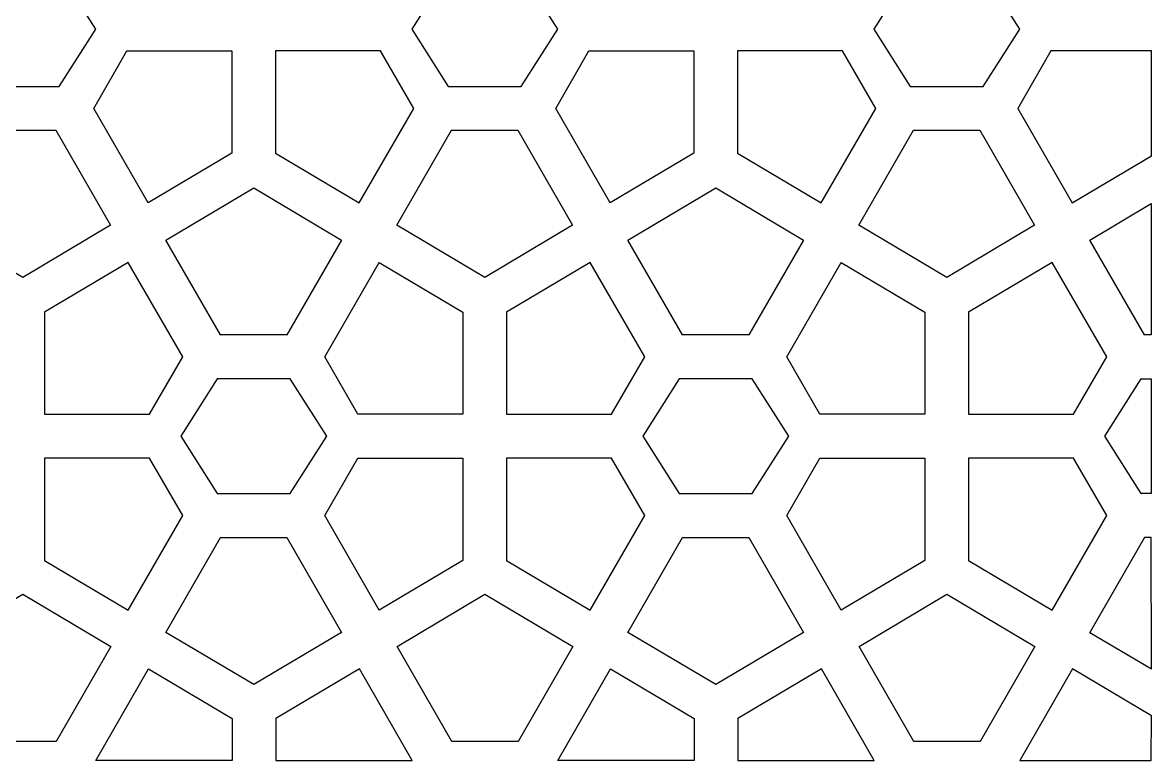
# Model space of a CAD drawing. Header units: centimetres. Extents: x -86 to 86, y -100 to 100.
# Drawn here: x -44.94 to -6.28, y -100.01 to -74.77 of the extents above; entities that cross this region are included whole.
import ezdxf

# ---------------------------------------------------------------- set-up
doc = ezdxf.new("R2010")
doc.units = ezdxf.units.CM
doc.header["$MEASUREMENT"] = 0
doc.layers.add('layer 1', color=7, linetype='Continuous')

msp = doc.modelspace()

# ---------------------------------------------------------------- linework, layer by layer
at = {"layer": 'layer 1', "color": 230}
for points, knots in [([(-47.43143, -74.98681), (-47.43143, -74.98681), (-46.18143, -73.02272), (-46.18143, -73.02272), (-46.18143, -73.02272), (-46.18143, -73.02272), (-43.68145, -73.02272), (-43.68145, -73.02272), (-43.68145, -73.02272), (-43.68145, -73.02272), (-42.43143, -74.98681), (-42.43143, -74.98681), (-42.43143, -74.98681), (-42.43143, -74.98681), (-43.68144, -76.95092), (-43.68144, -76.95092), (-43.68144, -76.95092), (-43.68144, -76.95092), (-46.18145, -76.95092), (-46.18145, -76.95092), (-46.18145, -76.95092), (-46.18145, -76.95092), (-47.43143, -74.98681), (-47.43143, -74.98681)], [0, 0, 0, 0, 0.14285714, 0.14285714, 0.14285714, 0.14285714, 0.28571429, 0.28571429, 0.28571429, 0.28571429, 0.42857143, 0.42857143, 0.42857143, 0.42857143, 0.57142857, 0.57142857, 0.57142857, 0.57142857, 0.71428571, 0.71428571, 0.71428571, 0.71428571, 1, 1, 1, 1]), ([(-31.61098, -74.9866), (-31.61098, -74.9866), (-30.36098, -73.02251), (-30.36098, -73.02251), (-30.36098, -73.02251), (-30.36098, -73.02251), (-27.861, -73.02251), (-27.861, -73.02251), (-27.861, -73.02251), (-27.861, -73.02251), (-26.61098, -74.9866), (-26.61098, -74.9866), (-26.61098, -74.9866), (-26.61098, -74.9866), (-27.86099, -76.95071), (-27.86099, -76.95071), (-27.86099, -76.95071), (-27.86099, -76.95071), (-30.361, -76.95071), (-30.361, -76.95071), (-30.361, -76.95071), (-30.361, -76.95071), (-31.61098, -74.9866), (-31.61098, -74.9866)], [0, 0, 0, 0, 0.14285714, 0.14285714, 0.14285714, 0.14285714, 0.28571429, 0.28571429, 0.28571429, 0.28571429, 0.42857143, 0.42857143, 0.42857143, 0.42857143, 0.57142857, 0.57142857, 0.57142857, 0.57142857, 0.71428571, 0.71428571, 0.71428571, 0.71428571, 1, 1, 1, 1]), ([(-15.79047, -74.98638), (-15.79047, -74.98638), (-14.54047, -73.02229), (-14.54047, -73.02229), (-14.54047, -73.02229), (-14.54047, -73.02229), (-12.04049, -73.02229), (-12.04049, -73.02229), (-12.04049, -73.02229), (-12.04049, -73.02229), (-10.79047, -74.98638), (-10.79047, -74.98638), (-10.79047, -74.98638), (-10.79047, -74.98638), (-12.04048, -76.95049), (-12.04048, -76.95049), (-12.04048, -76.95049), (-12.04048, -76.95049), (-14.54049, -76.95049), (-14.54049, -76.95049), (-14.54049, -76.95049), (-14.54049, -76.95049), (-15.79047, -74.98638), (-15.79047, -74.98638)], [0, 0, 0, 0, 0.14285714, 0.14285714, 0.14285714, 0.14285714, 0.28571429, 0.28571429, 0.28571429, 0.28571429, 0.42857143, 0.42857143, 0.42857143, 0.42857143, 0.57142857, 0.57142857, 0.57142857, 0.57142857, 0.71428571, 0.71428571, 0.71428571, 0.71428571, 1, 1, 1, 1]), ([(-40.63156, -80.93468), (-40.63156, -80.93468), (-37.77118, -79.2369), (-37.77118, -79.2369), (-37.77118, -79.2369), (-37.77118, -79.2369), (-37.77118, -75.73694), (-37.77118, -75.73694), (-37.77118, -75.73694), (-37.77118, -75.73694), (-41.36456, -75.73694), (-41.36456, -75.73694), (-41.36456, -75.73694), (-41.36456, -75.73694), (-42.49852, -77.70105), (-42.49852, -77.70105), (-42.49852, -77.70105), (-42.49852, -77.70105), (-40.63156, -80.93468), (-40.63156, -80.93468)], [0, 0, 0, 0, 0.16666667, 0.16666667, 0.16666667, 0.16666667, 0.33333333, 0.33333333, 0.33333333, 0.33333333, 0.5, 0.5, 0.5, 0.5, 0.66666667, 0.66666667, 0.66666667, 0.66666667, 1, 1, 1, 1]), ([(-33.41093, -80.9344), (-33.41093, -80.9344), (-36.27125, -79.23667), (-36.27125, -79.23667), (-36.27125, -79.23667), (-36.27125, -79.23667), (-36.27125, -75.73672), (-36.27125, -75.73672), (-36.27125, -75.73672), (-36.27125, -75.73672), (-32.67791, -75.73673), (-32.67791, -75.73673), (-32.67791, -75.73673), (-32.67791, -75.73673), (-31.54399, -77.70077), (-31.54399, -77.70077), (-31.54399, -77.70077), (-31.54399, -77.70077), (-33.41093, -80.9344), (-33.41093, -80.9344)], [0, 0, 0, 0, 0.16666667, 0.16666667, 0.16666667, 0.16666667, 0.33333333, 0.33333333, 0.33333333, 0.33333333, 0.5, 0.5, 0.5, 0.5, 0.66666667, 0.66666667, 0.66666667, 0.66666667, 1, 1, 1, 1]), ([(-24.81111, -80.93447), (-24.81111, -80.93447), (-21.95073, -79.23669), (-21.95073, -79.23669), (-21.95073, -79.23669), (-21.95073, -79.23669), (-21.95073, -75.73673), (-21.95073, -75.73673), (-21.95073, -75.73673), (-21.95073, -75.73673), (-25.54411, -75.73673), (-25.54411, -75.73673), (-25.54411, -75.73673), (-25.54411, -75.73673), (-26.67807, -77.70084), (-26.67807, -77.70084), (-26.67807, -77.70084), (-26.67807, -77.70084), (-24.81111, -80.93447), (-24.81111, -80.93447)], [0, 0, 0, 0, 0.16666667, 0.16666667, 0.16666667, 0.16666667, 0.33333333, 0.33333333, 0.33333333, 0.33333333, 0.5, 0.5, 0.5, 0.5, 0.66666667, 0.66666667, 0.66666667, 0.66666667, 1, 1, 1, 1]), ([(-17.59042, -80.93418), (-17.59042, -80.93418), (-20.45074, -79.23645), (-20.45074, -79.23645), (-20.45074, -79.23645), (-20.45074, -79.23645), (-20.45074, -75.7365), (-20.45074, -75.7365), (-20.45074, -75.7365), (-20.45074, -75.7365), (-16.8574, -75.73651), (-16.8574, -75.73651), (-16.8574, -75.73651), (-16.8574, -75.73651), (-15.72348, -77.70055), (-15.72348, -77.70055), (-15.72348, -77.70055), (-15.72348, -77.70055), (-17.59042, -80.93418), (-17.59042, -80.93418)], [0, 0, 0, 0, 0.16666667, 0.16666667, 0.16666667, 0.16666667, 0.33333333, 0.33333333, 0.33333333, 0.33333333, 0.5, 0.5, 0.5, 0.5, 0.66666667, 0.66666667, 0.66666667, 0.66666667, 1, 1, 1, 1]), ([(-6.28107, -75.73651), (-6.28107, -75.73651), (-6.28107, -79.326), (-6.28107, -79.326), (-6.28107, -79.326), (-6.28107, -79.326), (-8.9906, -80.93425), (-8.9906, -80.93425), (-8.9906, -80.93425), (-8.9906, -80.93425), (-10.85756, -77.70062), (-10.85756, -77.70062), (-10.85756, -77.70062), (-10.85756, -77.70062), (-9.7236, -75.73651), (-9.7236, -75.73651), (-9.7236, -75.73651), (-9.7236, -75.73651), (-6.28107, -75.73651), (-6.28107, -75.73651)], [0, 0, 0, 0, 0.16666667, 0.16666667, 0.16666667, 0.16666667, 0.33333333, 0.33333333, 0.33333333, 0.33333333, 0.5, 0.5, 0.5, 0.5, 0.66666667, 0.66666667, 0.66666667, 0.66666667, 1, 1, 1, 1]), ([(-47.94139, -81.70027), (-47.94139, -81.70027), (-44.93142, -83.48684), (-44.93142, -83.48684), (-44.93142, -83.48684), (-44.93142, -83.48684), (-41.92156, -81.70033), (-41.92156, -81.70033), (-41.92156, -81.70033), (-41.92156, -81.70033), (-43.79761, -78.45093), (-43.79761, -78.45093), (-43.79761, -78.45093), (-43.79761, -78.45093), (-46.06538, -78.45092), (-46.06538, -78.45092), (-46.06538, -78.45092), (-46.06538, -78.45092), (-47.94139, -81.70027), (-47.94139, -81.70027)], [0, 0, 0, 0, 0.16666667, 0.16666667, 0.16666667, 0.16666667, 0.33333333, 0.33333333, 0.33333333, 0.33333333, 0.5, 0.5, 0.5, 0.5, 0.66666667, 0.66666667, 0.66666667, 0.66666667, 1, 1, 1, 1]), ([(-32.12094, -81.70006), (-32.12094, -81.70006), (-29.11097, -83.48663), (-29.11097, -83.48663), (-29.11097, -83.48663), (-29.11097, -83.48663), (-26.10111, -81.70012), (-26.10111, -81.70012), (-26.10111, -81.70012), (-26.10111, -81.70012), (-27.97716, -78.45072), (-27.97716, -78.45072), (-27.97716, -78.45072), (-27.97716, -78.45072), (-30.24493, -78.45071), (-30.24493, -78.45071), (-30.24493, -78.45071), (-30.24493, -78.45071), (-32.12094, -81.70006), (-32.12094, -81.70006)], [0, 0, 0, 0, 0.16666667, 0.16666667, 0.16666667, 0.16666667, 0.33333333, 0.33333333, 0.33333333, 0.33333333, 0.5, 0.5, 0.5, 0.5, 0.66666667, 0.66666667, 0.66666667, 0.66666667, 1, 1, 1, 1]), ([(-16.30043, -81.69984), (-16.30043, -81.69984), (-13.29046, -83.48641), (-13.29046, -83.48641), (-13.29046, -83.48641), (-13.29046, -83.48641), (-10.2806, -81.6999), (-10.2806, -81.6999), (-10.2806, -81.6999), (-10.2806, -81.6999), (-12.15665, -78.4505), (-12.15665, -78.4505), (-12.15665, -78.4505), (-12.15665, -78.4505), (-14.42442, -78.45049), (-14.42442, -78.45049), (-14.42442, -78.45049), (-14.42442, -78.45049), (-16.30043, -81.69984), (-16.30043, -81.69984)], [0, 0, 0, 0, 0.16666667, 0.16666667, 0.16666667, 0.16666667, 0.33333333, 0.33333333, 0.33333333, 0.33333333, 0.5, 0.5, 0.5, 0.5, 0.66666667, 0.66666667, 0.66666667, 0.66666667, 1, 1, 1, 1]), ([(-34.01102, -82.20635), (-34.01102, -82.20635), (-37.02099, -80.41977), (-37.02099, -80.41977), (-37.02099, -80.41977), (-37.02099, -80.41977), (-40.03105, -82.20642), (-40.03105, -82.20642), (-40.03105, -82.20642), (-40.03105, -82.20642), (-38.15514, -85.45565), (-38.15514, -85.45565), (-38.15514, -85.45565), (-38.15514, -85.45565), (-35.887, -85.45565), (-35.887, -85.45565), (-35.887, -85.45565), (-35.887, -85.45565), (-34.01102, -82.20635), (-34.01102, -82.20635)], [0, 0, 0, 0, 0.16666667, 0.16666667, 0.16666667, 0.16666667, 0.33333333, 0.33333333, 0.33333333, 0.33333333, 0.5, 0.5, 0.5, 0.5, 0.66666667, 0.66666667, 0.66666667, 0.66666667, 1, 1, 1, 1]), ([(-18.19057, -82.20614), (-18.19057, -82.20614), (-21.20054, -80.41956), (-21.20054, -80.41956), (-21.20054, -80.41956), (-21.20054, -80.41956), (-24.2106, -82.20621), (-24.2106, -82.20621), (-24.2106, -82.20621), (-24.2106, -82.20621), (-22.33469, -85.45544), (-22.33469, -85.45544), (-22.33469, -85.45544), (-22.33469, -85.45544), (-20.06655, -85.45544), (-20.06655, -85.45544), (-20.06655, -85.45544), (-20.06655, -85.45544), (-18.19057, -82.20614), (-18.19057, -82.20614)], [0, 0, 0, 0, 0.16666667, 0.16666667, 0.16666667, 0.16666667, 0.33333333, 0.33333333, 0.33333333, 0.33333333, 0.5, 0.5, 0.5, 0.5, 0.66666667, 0.66666667, 0.66666667, 0.66666667, 1, 1, 1, 1]), ([(-6.28494, -80.95416), (-6.28494, -80.95416), (-8.39009, -82.20599), (-8.39009, -82.20599), (-8.39009, -82.20599), (-8.39009, -82.20599), (-6.51418, -85.45522), (-6.51418, -85.45522), (-6.51418, -85.45522), (-6.51418, -85.45522), (-6.28494, -85.45522), (-6.28494, -85.45522), (-6.28494, -85.45522), (-6.28494, -85.45522), (-6.28494, -80.95416), (-6.28494, -80.95416)], [0, 0, 0, 0, 0.2, 0.2, 0.2, 0.2, 0.4, 0.4, 0.4, 0.4, 0.6, 0.6, 0.6, 0.6, 1, 1, 1, 1]), ([(-44.1813, -88.16987), (-44.1813, -88.16987), (-44.18131, -84.66983), (-44.18131, -84.66983), (-44.18131, -84.66983), (-44.18131, -84.66983), (-41.32104, -82.97208), (-41.32104, -82.97208), (-41.32104, -82.97208), (-41.32104, -82.97208), (-39.45407, -86.20574), (-39.45407, -86.20574), (-39.45407, -86.20574), (-39.45407, -86.20574), (-40.58809, -88.16987), (-40.58809, -88.16987), (-40.58809, -88.16987), (-40.58809, -88.16987), (-44.1813, -88.16987), (-44.1813, -88.16987)], [0, 0, 0, 0, 0.16666667, 0.16666667, 0.16666667, 0.16666667, 0.33333333, 0.33333333, 0.33333333, 0.33333333, 0.5, 0.5, 0.5, 0.5, 0.66666667, 0.66666667, 0.66666667, 0.66666667, 1, 1, 1, 1]), ([(-29.86073, -88.16987), (-29.86073, -88.16987), (-29.86071, -84.66981), (-29.86071, -84.66981), (-29.86071, -84.66981), (-29.86071, -84.66981), (-32.72104, -82.97205), (-32.72104, -82.97205), (-32.72104, -82.97205), (-32.72104, -82.97205), (-34.588, -86.20569), (-34.588, -86.20569), (-34.588, -86.20569), (-34.588, -86.20569), (-33.45399, -88.16987), (-33.45399, -88.16987), (-33.45399, -88.16987), (-33.45399, -88.16987), (-29.86073, -88.16987), (-29.86073, -88.16987)], [0, 0, 0, 0, 0.16666667, 0.16666667, 0.16666667, 0.16666667, 0.33333333, 0.33333333, 0.33333333, 0.33333333, 0.5, 0.5, 0.5, 0.5, 0.66666667, 0.66666667, 0.66666667, 0.66666667, 1, 1, 1, 1]), ([(-28.36085, -88.16966), (-28.36085, -88.16966), (-28.36086, -84.66962), (-28.36086, -84.66962), (-28.36086, -84.66962), (-28.36086, -84.66962), (-25.50059, -82.97187), (-25.50059, -82.97187), (-25.50059, -82.97187), (-25.50059, -82.97187), (-23.63362, -86.20553), (-23.63362, -86.20553), (-23.63362, -86.20553), (-23.63362, -86.20553), (-24.76764, -88.16966), (-24.76764, -88.16966), (-24.76764, -88.16966), (-24.76764, -88.16966), (-28.36085, -88.16966), (-28.36085, -88.16966)], [0, 0, 0, 0, 0.16666667, 0.16666667, 0.16666667, 0.16666667, 0.33333333, 0.33333333, 0.33333333, 0.33333333, 0.5, 0.5, 0.5, 0.5, 0.66666667, 0.66666667, 0.66666667, 0.66666667, 1, 1, 1, 1]), ([(-14.04028, -88.16966), (-14.04028, -88.16966), (-14.04026, -84.6696), (-14.04026, -84.6696), (-14.04026, -84.6696), (-14.04026, -84.6696), (-16.90059, -82.97184), (-16.90059, -82.97184), (-16.90059, -82.97184), (-16.90059, -82.97184), (-18.76755, -86.20548), (-18.76755, -86.20548), (-18.76755, -86.20548), (-18.76755, -86.20548), (-17.63354, -88.16966), (-17.63354, -88.16966), (-17.63354, -88.16966), (-17.63354, -88.16966), (-14.04028, -88.16966), (-14.04028, -88.16966)], [0, 0, 0, 0, 0.16666667, 0.16666667, 0.16666667, 0.16666667, 0.33333333, 0.33333333, 0.33333333, 0.33333333, 0.5, 0.5, 0.5, 0.5, 0.66666667, 0.66666667, 0.66666667, 0.66666667, 1, 1, 1, 1]), ([(-12.54034, -88.16944), (-12.54034, -88.16944), (-12.54035, -84.6694), (-12.54035, -84.6694), (-12.54035, -84.6694), (-12.54035, -84.6694), (-9.68008, -82.97165), (-9.68008, -82.97165), (-9.68008, -82.97165), (-9.68008, -82.97165), (-7.81311, -86.20531), (-7.81311, -86.20531), (-7.81311, -86.20531), (-7.81311, -86.20531), (-8.94713, -88.16944), (-8.94713, -88.16944), (-8.94713, -88.16944), (-8.94713, -88.16944), (-12.54034, -88.16944), (-12.54034, -88.16944)], [0, 0, 0, 0, 0.16666667, 0.16666667, 0.16666667, 0.16666667, 0.33333333, 0.33333333, 0.33333333, 0.33333333, 0.5, 0.5, 0.5, 0.5, 0.66666667, 0.66666667, 0.66666667, 0.66666667, 1, 1, 1, 1]), ([(-39.521, -88.91974), (-39.521, -88.91974), (-38.271, -86.95565), (-38.271, -86.95565), (-38.271, -86.95565), (-38.271, -86.95565), (-35.77102, -86.95565), (-35.77102, -86.95565), (-35.77102, -86.95565), (-35.77102, -86.95565), (-34.521, -88.91974), (-34.521, -88.91974), (-34.521, -88.91974), (-34.521, -88.91974), (-35.77101, -90.88385), (-35.77101, -90.88385), (-35.77101, -90.88385), (-35.77101, -90.88385), (-38.27102, -90.88385), (-38.27102, -90.88385), (-38.27102, -90.88385), (-38.27102, -90.88385), (-39.521, -88.91974), (-39.521, -88.91974)], [0, 0, 0, 0, 0.14285714, 0.14285714, 0.14285714, 0.14285714, 0.28571429, 0.28571429, 0.28571429, 0.28571429, 0.42857143, 0.42857143, 0.42857143, 0.42857143, 0.57142857, 0.57142857, 0.57142857, 0.57142857, 0.71428571, 0.71428571, 0.71428571, 0.71428571, 1, 1, 1, 1]), ([(-23.70055, -88.91953), (-23.70055, -88.91953), (-22.45055, -86.95544), (-22.45055, -86.95544), (-22.45055, -86.95544), (-22.45055, -86.95544), (-19.95057, -86.95544), (-19.95057, -86.95544), (-19.95057, -86.95544), (-19.95057, -86.95544), (-18.70055, -88.91953), (-18.70055, -88.91953), (-18.70055, -88.91953), (-18.70055, -88.91953), (-19.95056, -90.88364), (-19.95056, -90.88364), (-19.95056, -90.88364), (-19.95056, -90.88364), (-22.45057, -90.88364), (-22.45057, -90.88364), (-22.45057, -90.88364), (-22.45057, -90.88364), (-23.70055, -88.91953), (-23.70055, -88.91953)], [0, 0, 0, 0, 0.14285714, 0.14285714, 0.14285714, 0.14285714, 0.28571429, 0.28571429, 0.28571429, 0.28571429, 0.42857143, 0.42857143, 0.42857143, 0.42857143, 0.57142857, 0.57142857, 0.57142857, 0.57142857, 0.71428571, 0.71428571, 0.71428571, 0.71428571, 1, 1, 1, 1]), ([(-6.28494, -86.95522), (-6.28494, -86.95522), (-6.63004, -86.95522), (-6.63004, -86.95522), (-6.63004, -86.95522), (-6.63004, -86.95522), (-7.88004, -88.91931), (-7.88004, -88.91931), (-7.88004, -88.91931), (-7.88004, -88.91931), (-6.63006, -90.88342), (-6.63006, -90.88342), (-6.63006, -90.88342), (-6.63006, -90.88342), (-6.28494, -90.88342), (-6.28494, -90.88342), (-6.28494, -90.88342), (-6.28494, -90.88342), (-6.28494, -86.95522), (-6.28494, -86.95522)], [0, 0, 0, 0, 0.16666667, 0.16666667, 0.16666667, 0.16666667, 0.33333333, 0.33333333, 0.33333333, 0.33333333, 0.5, 0.5, 0.5, 0.5, 0.66666667, 0.66666667, 0.66666667, 0.66666667, 1, 1, 1, 1]), ([(-41.32095, -94.86754), (-41.32095, -94.86754), (-44.18127, -93.16981), (-44.18127, -93.16981), (-44.18127, -93.16981), (-44.18127, -93.16981), (-44.18127, -89.66986), (-44.18127, -89.66986), (-44.18127, -89.66986), (-44.18127, -89.66986), (-40.58793, -89.66987), (-40.58793, -89.66987), (-40.58793, -89.66987), (-40.58793, -89.66987), (-39.45401, -91.63391), (-39.45401, -91.63391), (-39.45401, -91.63391), (-39.45401, -91.63391), (-41.32095, -94.86754), (-41.32095, -94.86754)], [0, 0, 0, 0, 0.16666667, 0.16666667, 0.16666667, 0.16666667, 0.33333333, 0.33333333, 0.33333333, 0.33333333, 0.5, 0.5, 0.5, 0.5, 0.66666667, 0.66666667, 0.66666667, 0.66666667, 1, 1, 1, 1]), ([(-32.72113, -94.86761), (-32.72113, -94.86761), (-29.86075, -93.16983), (-29.86075, -93.16983), (-29.86075, -93.16983), (-29.86075, -93.16983), (-29.86075, -89.66987), (-29.86075, -89.66987), (-29.86075, -89.66987), (-29.86075, -89.66987), (-33.45413, -89.66987), (-33.45413, -89.66987), (-33.45413, -89.66987), (-33.45413, -89.66987), (-34.58809, -91.63398), (-34.58809, -91.63398), (-34.58809, -91.63398), (-34.58809, -91.63398), (-32.72113, -94.86761), (-32.72113, -94.86761)], [0, 0, 0, 0, 0.16666667, 0.16666667, 0.16666667, 0.16666667, 0.33333333, 0.33333333, 0.33333333, 0.33333333, 0.5, 0.5, 0.5, 0.5, 0.66666667, 0.66666667, 0.66666667, 0.66666667, 1, 1, 1, 1]), ([(-25.5005, -94.86733), (-25.5005, -94.86733), (-28.36082, -93.1696), (-28.36082, -93.1696), (-28.36082, -93.1696), (-28.36082, -93.1696), (-28.36082, -89.66965), (-28.36082, -89.66965), (-28.36082, -89.66965), (-28.36082, -89.66965), (-24.76748, -89.66966), (-24.76748, -89.66966), (-24.76748, -89.66966), (-24.76748, -89.66966), (-23.63356, -91.6337), (-23.63356, -91.6337), (-23.63356, -91.6337), (-23.63356, -91.6337), (-25.5005, -94.86733), (-25.5005, -94.86733)], [0, 0, 0, 0, 0.16666667, 0.16666667, 0.16666667, 0.16666667, 0.33333333, 0.33333333, 0.33333333, 0.33333333, 0.5, 0.5, 0.5, 0.5, 0.66666667, 0.66666667, 0.66666667, 0.66666667, 1, 1, 1, 1]), ([(-16.90068, -94.8674), (-16.90068, -94.8674), (-14.0403, -93.16962), (-14.0403, -93.16962), (-14.0403, -93.16962), (-14.0403, -93.16962), (-14.0403, -89.66966), (-14.0403, -89.66966), (-14.0403, -89.66966), (-14.0403, -89.66966), (-17.63368, -89.66966), (-17.63368, -89.66966), (-17.63368, -89.66966), (-17.63368, -89.66966), (-18.76764, -91.63377), (-18.76764, -91.63377), (-18.76764, -91.63377), (-18.76764, -91.63377), (-16.90068, -94.8674), (-16.90068, -94.8674)], [0, 0, 0, 0, 0.16666667, 0.16666667, 0.16666667, 0.16666667, 0.33333333, 0.33333333, 0.33333333, 0.33333333, 0.5, 0.5, 0.5, 0.5, 0.66666667, 0.66666667, 0.66666667, 0.66666667, 1, 1, 1, 1]), ([(-9.67999, -94.86711), (-9.67999, -94.86711), (-12.54031, -93.16938), (-12.54031, -93.16938), (-12.54031, -93.16938), (-12.54031, -93.16938), (-12.54031, -89.66943), (-12.54031, -89.66943), (-12.54031, -89.66943), (-12.54031, -89.66943), (-8.94697, -89.66944), (-8.94697, -89.66944), (-8.94697, -89.66944), (-8.94697, -89.66944), (-7.81305, -91.63348), (-7.81305, -91.63348), (-7.81305, -91.63348), (-7.81305, -91.63348), (-9.67999, -94.86711), (-9.67999, -94.86711)], [0, 0, 0, 0, 0.16666667, 0.16666667, 0.16666667, 0.16666667, 0.33333333, 0.33333333, 0.33333333, 0.33333333, 0.5, 0.5, 0.5, 0.5, 0.66666667, 0.66666667, 0.66666667, 0.66666667, 1, 1, 1, 1]), ([(-40.03096, -95.6332), (-40.03096, -95.6332), (-37.02099, -97.41977), (-37.02099, -97.41977), (-37.02099, -97.41977), (-37.02099, -97.41977), (-34.01113, -95.63326), (-34.01113, -95.63326), (-34.01113, -95.63326), (-34.01113, -95.63326), (-35.88718, -92.38386), (-35.88718, -92.38386), (-35.88718, -92.38386), (-35.88718, -92.38386), (-38.15495, -92.38385), (-38.15495, -92.38385), (-38.15495, -92.38385), (-38.15495, -92.38385), (-40.03096, -95.6332), (-40.03096, -95.6332)], [0, 0, 0, 0, 0.16666667, 0.16666667, 0.16666667, 0.16666667, 0.33333333, 0.33333333, 0.33333333, 0.33333333, 0.5, 0.5, 0.5, 0.5, 0.66666667, 0.66666667, 0.66666667, 0.66666667, 1, 1, 1, 1]), ([(-24.21051, -95.63299), (-24.21051, -95.63299), (-21.20054, -97.41956), (-21.20054, -97.41956), (-21.20054, -97.41956), (-21.20054, -97.41956), (-18.19068, -95.63305), (-18.19068, -95.63305), (-18.19068, -95.63305), (-18.19068, -95.63305), (-20.06673, -92.38365), (-20.06673, -92.38365), (-20.06673, -92.38365), (-20.06673, -92.38365), (-22.3345, -92.38364), (-22.3345, -92.38364), (-22.3345, -92.38364), (-22.3345, -92.38364), (-24.21051, -95.63299), (-24.21051, -95.63299)], [0, 0, 0, 0, 0.16666667, 0.16666667, 0.16666667, 0.16666667, 0.33333333, 0.33333333, 0.33333333, 0.33333333, 0.5, 0.5, 0.5, 0.5, 0.66666667, 0.66666667, 0.66666667, 0.66666667, 1, 1, 1, 1]), ([(-6.28494, -92.38342), (-6.28494, -92.38342), (-6.28107, -96.88452), (-6.28107, -96.88452), (-6.28107, -96.88452), (-6.28107, -96.88452), (-8.39, -95.63277), (-8.39, -95.63277), (-8.39, -95.63277), (-8.39, -95.63277), (-6.51399, -92.38342), (-6.51399, -92.38342), (-6.51399, -92.38342), (-6.51399, -92.38342), (-6.28494, -92.38342), (-6.28494, -92.38342)], [0, 0, 0, 0, 0.2, 0.2, 0.2, 0.2, 0.4, 0.4, 0.4, 0.4, 0.6, 0.6, 0.6, 0.6, 1, 1, 1, 1]), ([(-41.91455, -96.11653), (-41.91455, -96.11653), (-44.92452, -94.32995), (-44.92452, -94.32995), (-44.92452, -94.32995), (-44.92452, -94.32995), (-47.93458, -96.1166), (-47.93458, -96.1166), (-47.93458, -96.1166), (-47.93458, -96.1166), (-46.05867, -99.36583), (-46.05867, -99.36583), (-46.05867, -99.36583), (-46.05867, -99.36583), (-43.79053, -99.36583), (-43.79053, -99.36583), (-43.79053, -99.36583), (-43.79053, -99.36583), (-41.91455, -96.11653), (-41.91455, -96.11653)], [0, 0, 0, 0, 0.16666667, 0.16666667, 0.16666667, 0.16666667, 0.33333333, 0.33333333, 0.33333333, 0.33333333, 0.5, 0.5, 0.5, 0.5, 0.66666667, 0.66666667, 0.66666667, 0.66666667, 1, 1, 1, 1]), ([(-26.0941, -96.11632), (-26.0941, -96.11632), (-29.10407, -94.32974), (-29.10407, -94.32974), (-29.10407, -94.32974), (-29.10407, -94.32974), (-32.11413, -96.11639), (-32.11413, -96.11639), (-32.11413, -96.11639), (-32.11413, -96.11639), (-30.23822, -99.36562), (-30.23822, -99.36562), (-30.23822, -99.36562), (-30.23822, -99.36562), (-27.97008, -99.36562), (-27.97008, -99.36562), (-27.97008, -99.36562), (-27.97008, -99.36562), (-26.0941, -96.11632), (-26.0941, -96.11632)], [0, 0, 0, 0, 0.16666667, 0.16666667, 0.16666667, 0.16666667, 0.33333333, 0.33333333, 0.33333333, 0.33333333, 0.5, 0.5, 0.5, 0.5, 0.66666667, 0.66666667, 0.66666667, 0.66666667, 1, 1, 1, 1]), ([(-10.27359, -96.1161), (-10.27359, -96.1161), (-13.28356, -94.32952), (-13.28356, -94.32952), (-13.28356, -94.32952), (-13.28356, -94.32952), (-16.29362, -96.11617), (-16.29362, -96.11617), (-16.29362, -96.11617), (-16.29362, -96.11617), (-14.41771, -99.3654), (-14.41771, -99.3654), (-14.41771, -99.3654), (-14.41771, -99.3654), (-12.14957, -99.3654), (-12.14957, -99.3654), (-12.14957, -99.3654), (-12.14957, -99.3654), (-10.27359, -96.1161), (-10.27359, -96.1161)], [0, 0, 0, 0, 0.16666667, 0.16666667, 0.16666667, 0.16666667, 0.33333333, 0.33333333, 0.33333333, 0.33333333, 0.5, 0.5, 0.5, 0.5, 0.66666667, 0.66666667, 0.66666667, 0.66666667, 1, 1, 1, 1]), ([(-37.76424, -100.01378), (-37.76424, -100.01378), (-37.76424, -98.57999), (-37.76424, -98.57999), (-37.76424, -98.57999), (-37.76424, -98.57999), (-40.62457, -96.88223), (-40.62457, -96.88223), (-40.62457, -96.88223), (-40.62457, -96.88223), (-42.4326, -100.01378), (-42.4326, -100.01378), (-42.4326, -100.01378), (-42.4326, -100.01378), (-37.76424, -100.01378), (-37.76424, -100.01378)], [0, 0, 0, 0, 0.2, 0.2, 0.2, 0.2, 0.4, 0.4, 0.4, 0.4, 0.6, 0.6, 0.6, 0.6, 1, 1, 1, 1]), ([(-31.596, -100.01379), (-31.596, -100.01379), (-36.26439, -100.01377), (-36.26439, -100.01377), (-36.26439, -100.01377), (-36.26439, -100.01377), (-36.26439, -98.5798), (-36.26439, -98.5798), (-36.26439, -98.5798), (-36.26439, -98.5798), (-33.40412, -96.88205), (-33.40412, -96.88205), (-33.40412, -96.88205), (-33.40412, -96.88205), (-31.596, -100.01379), (-31.596, -100.01379)], [0, 0, 0, 0, 0.2, 0.2, 0.2, 0.2, 0.4, 0.4, 0.4, 0.4, 0.6, 0.6, 0.6, 0.6, 1, 1, 1, 1]), ([(-21.94384, -100.01378), (-21.94384, -100.01378), (-21.94379, -98.57978), (-21.94379, -98.57978), (-21.94379, -98.57978), (-21.94379, -98.57978), (-24.80412, -96.88202), (-24.80412, -96.88202), (-24.80412, -96.88202), (-24.80412, -96.88202), (-26.61227, -100.01378), (-26.61227, -100.01378), (-26.61227, -100.01378), (-26.61227, -100.01378), (-21.94384, -100.01378), (-21.94384, -100.01378)], [0, 0, 0, 0, 0.2, 0.2, 0.2, 0.2, 0.4, 0.4, 0.4, 0.4, 0.6, 0.6, 0.6, 0.6, 1, 1, 1, 1]), ([(-15.77536, -100.01378), (-15.77536, -100.01378), (-20.44388, -100.01377), (-20.44388, -100.01377), (-20.44388, -100.01377), (-20.44388, -100.01377), (-20.44388, -98.57958), (-20.44388, -98.57958), (-20.44388, -98.57958), (-20.44388, -98.57958), (-17.58361, -96.88183), (-17.58361, -96.88183), (-17.58361, -96.88183), (-17.58361, -96.88183), (-15.77536, -100.01378), (-15.77536, -100.01378)], [0, 0, 0, 0, 0.2, 0.2, 0.2, 0.2, 0.4, 0.4, 0.4, 0.4, 0.6, 0.6, 0.6, 0.6, 1, 1, 1, 1]), ([(-10.79188, -100.01378), (-10.79188, -100.01378), (-8.98361, -96.8818), (-8.98361, -96.8818), (-8.98361, -96.8818), (-8.98361, -96.8818), (-6.28107, -98.4859), (-6.28107, -98.4859), (-6.28107, -98.4859), (-6.28107, -98.4859), (-6.28494, -100.01378), (-6.28494, -100.01378), (-6.28494, -100.01378), (-6.28494, -100.01378), (-10.79188, -100.01378), (-10.79188, -100.01378)], [0, 0, 0, 0, 0.2, 0.2, 0.2, 0.2, 0.4, 0.4, 0.4, 0.4, 0.6, 0.6, 0.6, 0.6, 1, 1, 1, 1])]:
    msp.add_open_spline(points, degree=3, knots=knots, dxfattribs=at)
at = {"layer": 'layer 1', "color": 250, "lineweight": 9}
for points, knots in [([(-47.43143, -74.98681), (-47.43143, -74.98681), (-46.18143, -73.02272), (-46.18143, -73.02272), (-46.18143, -73.02272), (-46.18143, -73.02272), (-43.68145, -73.02272), (-43.68145, -73.02272), (-43.68145, -73.02272), (-43.68145, -73.02272), (-42.43143, -74.98681), (-42.43143, -74.98681), (-42.43143, -74.98681), (-42.43143, -74.98681), (-43.68144, -76.95092), (-43.68144, -76.95092), (-43.68144, -76.95092), (-43.68144, -76.95092), (-46.18145, -76.95092), (-46.18145, -76.95092), (-46.18145, -76.95092), (-46.18145, -76.95092), (-47.43143, -74.98681), (-47.43143, -74.98681)], [0, 0, 0, 0, 0.14285714, 0.14285714, 0.14285714, 0.14285714, 0.28571429, 0.28571429, 0.28571429, 0.28571429, 0.42857143, 0.42857143, 0.42857143, 0.42857143, 0.57142857, 0.57142857, 0.57142857, 0.57142857, 0.71428571, 0.71428571, 0.71428571, 0.71428571, 1, 1, 1, 1]), ([(-31.61098, -74.9866), (-31.61098, -74.9866), (-30.36098, -73.02251), (-30.36098, -73.02251), (-30.36098, -73.02251), (-30.36098, -73.02251), (-27.861, -73.02251), (-27.861, -73.02251), (-27.861, -73.02251), (-27.861, -73.02251), (-26.61098, -74.9866), (-26.61098, -74.9866), (-26.61098, -74.9866), (-26.61098, -74.9866), (-27.86099, -76.95071), (-27.86099, -76.95071), (-27.86099, -76.95071), (-27.86099, -76.95071), (-30.361, -76.95071), (-30.361, -76.95071), (-30.361, -76.95071), (-30.361, -76.95071), (-31.61098, -74.9866), (-31.61098, -74.9866)], [0, 0, 0, 0, 0.14285714, 0.14285714, 0.14285714, 0.14285714, 0.28571429, 0.28571429, 0.28571429, 0.28571429, 0.42857143, 0.42857143, 0.42857143, 0.42857143, 0.57142857, 0.57142857, 0.57142857, 0.57142857, 0.71428571, 0.71428571, 0.71428571, 0.71428571, 1, 1, 1, 1]), ([(-15.79047, -74.98638), (-15.79047, -74.98638), (-14.54047, -73.02229), (-14.54047, -73.02229), (-14.54047, -73.02229), (-14.54047, -73.02229), (-12.04049, -73.02229), (-12.04049, -73.02229), (-12.04049, -73.02229), (-12.04049, -73.02229), (-10.79047, -74.98638), (-10.79047, -74.98638), (-10.79047, -74.98638), (-10.79047, -74.98638), (-12.04048, -76.95049), (-12.04048, -76.95049), (-12.04048, -76.95049), (-12.04048, -76.95049), (-14.54049, -76.95049), (-14.54049, -76.95049), (-14.54049, -76.95049), (-14.54049, -76.95049), (-15.79047, -74.98638), (-15.79047, -74.98638)], [0, 0, 0, 0, 0.14285714, 0.14285714, 0.14285714, 0.14285714, 0.28571429, 0.28571429, 0.28571429, 0.28571429, 0.42857143, 0.42857143, 0.42857143, 0.42857143, 0.57142857, 0.57142857, 0.57142857, 0.57142857, 0.71428571, 0.71428571, 0.71428571, 0.71428571, 1, 1, 1, 1]), ([(-40.63156, -80.93468), (-40.63156, -80.93468), (-37.77118, -79.2369), (-37.77118, -79.2369), (-37.77118, -79.2369), (-37.77118, -79.2369), (-37.77118, -75.73694), (-37.77118, -75.73694), (-37.77118, -75.73694), (-37.77118, -75.73694), (-41.36456, -75.73694), (-41.36456, -75.73694), (-41.36456, -75.73694), (-41.36456, -75.73694), (-42.49852, -77.70105), (-42.49852, -77.70105), (-42.49852, -77.70105), (-42.49852, -77.70105), (-40.63156, -80.93468), (-40.63156, -80.93468)], [0, 0, 0, 0, 0.16666667, 0.16666667, 0.16666667, 0.16666667, 0.33333333, 0.33333333, 0.33333333, 0.33333333, 0.5, 0.5, 0.5, 0.5, 0.66666667, 0.66666667, 0.66666667, 0.66666667, 1, 1, 1, 1]), ([(-33.41093, -80.9344), (-33.41093, -80.9344), (-36.27125, -79.23667), (-36.27125, -79.23667), (-36.27125, -79.23667), (-36.27125, -79.23667), (-36.27125, -75.73672), (-36.27125, -75.73672), (-36.27125, -75.73672), (-36.27125, -75.73672), (-32.67791, -75.73673), (-32.67791, -75.73673), (-32.67791, -75.73673), (-32.67791, -75.73673), (-31.54399, -77.70077), (-31.54399, -77.70077), (-31.54399, -77.70077), (-31.54399, -77.70077), (-33.41093, -80.9344), (-33.41093, -80.9344)], [0, 0, 0, 0, 0.16666667, 0.16666667, 0.16666667, 0.16666667, 0.33333333, 0.33333333, 0.33333333, 0.33333333, 0.5, 0.5, 0.5, 0.5, 0.66666667, 0.66666667, 0.66666667, 0.66666667, 1, 1, 1, 1]), ([(-24.81111, -80.93447), (-24.81111, -80.93447), (-21.95073, -79.23669), (-21.95073, -79.23669), (-21.95073, -79.23669), (-21.95073, -79.23669), (-21.95073, -75.73673), (-21.95073, -75.73673), (-21.95073, -75.73673), (-21.95073, -75.73673), (-25.54411, -75.73673), (-25.54411, -75.73673), (-25.54411, -75.73673), (-25.54411, -75.73673), (-26.67807, -77.70084), (-26.67807, -77.70084), (-26.67807, -77.70084), (-26.67807, -77.70084), (-24.81111, -80.93447), (-24.81111, -80.93447)], [0, 0, 0, 0, 0.16666667, 0.16666667, 0.16666667, 0.16666667, 0.33333333, 0.33333333, 0.33333333, 0.33333333, 0.5, 0.5, 0.5, 0.5, 0.66666667, 0.66666667, 0.66666667, 0.66666667, 1, 1, 1, 1]), ([(-17.59042, -80.93418), (-17.59042, -80.93418), (-20.45074, -79.23645), (-20.45074, -79.23645), (-20.45074, -79.23645), (-20.45074, -79.23645), (-20.45074, -75.7365), (-20.45074, -75.7365), (-20.45074, -75.7365), (-20.45074, -75.7365), (-16.8574, -75.73651), (-16.8574, -75.73651), (-16.8574, -75.73651), (-16.8574, -75.73651), (-15.72348, -77.70055), (-15.72348, -77.70055), (-15.72348, -77.70055), (-15.72348, -77.70055), (-17.59042, -80.93418), (-17.59042, -80.93418)], [0, 0, 0, 0, 0.16666667, 0.16666667, 0.16666667, 0.16666667, 0.33333333, 0.33333333, 0.33333333, 0.33333333, 0.5, 0.5, 0.5, 0.5, 0.66666667, 0.66666667, 0.66666667, 0.66666667, 1, 1, 1, 1]), ([(-6.28107, -75.73651), (-6.28107, -75.73651), (-6.28107, -79.326), (-6.28107, -79.326), (-6.28107, -79.326), (-6.28107, -79.326), (-8.9906, -80.93425), (-8.9906, -80.93425), (-8.9906, -80.93425), (-8.9906, -80.93425), (-10.85756, -77.70062), (-10.85756, -77.70062), (-10.85756, -77.70062), (-10.85756, -77.70062), (-9.7236, -75.73651), (-9.7236, -75.73651), (-9.7236, -75.73651), (-9.7236, -75.73651), (-6.28107, -75.73651), (-6.28107, -75.73651)], [0, 0, 0, 0, 0.16666667, 0.16666667, 0.16666667, 0.16666667, 0.33333333, 0.33333333, 0.33333333, 0.33333333, 0.5, 0.5, 0.5, 0.5, 0.66666667, 0.66666667, 0.66666667, 0.66666667, 1, 1, 1, 1]), ([(-47.94139, -81.70027), (-47.94139, -81.70027), (-44.93142, -83.48684), (-44.93142, -83.48684), (-44.93142, -83.48684), (-44.93142, -83.48684), (-41.92156, -81.70033), (-41.92156, -81.70033), (-41.92156, -81.70033), (-41.92156, -81.70033), (-43.79761, -78.45093), (-43.79761, -78.45093), (-43.79761, -78.45093), (-43.79761, -78.45093), (-46.06538, -78.45092), (-46.06538, -78.45092), (-46.06538, -78.45092), (-46.06538, -78.45092), (-47.94139, -81.70027), (-47.94139, -81.70027)], [0, 0, 0, 0, 0.16666667, 0.16666667, 0.16666667, 0.16666667, 0.33333333, 0.33333333, 0.33333333, 0.33333333, 0.5, 0.5, 0.5, 0.5, 0.66666667, 0.66666667, 0.66666667, 0.66666667, 1, 1, 1, 1]), ([(-32.12094, -81.70006), (-32.12094, -81.70006), (-29.11097, -83.48663), (-29.11097, -83.48663), (-29.11097, -83.48663), (-29.11097, -83.48663), (-26.10111, -81.70012), (-26.10111, -81.70012), (-26.10111, -81.70012), (-26.10111, -81.70012), (-27.97716, -78.45072), (-27.97716, -78.45072), (-27.97716, -78.45072), (-27.97716, -78.45072), (-30.24493, -78.45071), (-30.24493, -78.45071), (-30.24493, -78.45071), (-30.24493, -78.45071), (-32.12094, -81.70006), (-32.12094, -81.70006)], [0, 0, 0, 0, 0.16666667, 0.16666667, 0.16666667, 0.16666667, 0.33333333, 0.33333333, 0.33333333, 0.33333333, 0.5, 0.5, 0.5, 0.5, 0.66666667, 0.66666667, 0.66666667, 0.66666667, 1, 1, 1, 1]), ([(-16.30043, -81.69984), (-16.30043, -81.69984), (-13.29046, -83.48641), (-13.29046, -83.48641), (-13.29046, -83.48641), (-13.29046, -83.48641), (-10.2806, -81.6999), (-10.2806, -81.6999), (-10.2806, -81.6999), (-10.2806, -81.6999), (-12.15665, -78.4505), (-12.15665, -78.4505), (-12.15665, -78.4505), (-12.15665, -78.4505), (-14.42442, -78.45049), (-14.42442, -78.45049), (-14.42442, -78.45049), (-14.42442, -78.45049), (-16.30043, -81.69984), (-16.30043, -81.69984)], [0, 0, 0, 0, 0.16666667, 0.16666667, 0.16666667, 0.16666667, 0.33333333, 0.33333333, 0.33333333, 0.33333333, 0.5, 0.5, 0.5, 0.5, 0.66666667, 0.66666667, 0.66666667, 0.66666667, 1, 1, 1, 1]), ([(-34.01102, -82.20635), (-34.01102, -82.20635), (-37.02099, -80.41977), (-37.02099, -80.41977), (-37.02099, -80.41977), (-37.02099, -80.41977), (-40.03105, -82.20642), (-40.03105, -82.20642), (-40.03105, -82.20642), (-40.03105, -82.20642), (-38.15514, -85.45565), (-38.15514, -85.45565), (-38.15514, -85.45565), (-38.15514, -85.45565), (-35.887, -85.45565), (-35.887, -85.45565), (-35.887, -85.45565), (-35.887, -85.45565), (-34.01102, -82.20635), (-34.01102, -82.20635)], [0, 0, 0, 0, 0.16666667, 0.16666667, 0.16666667, 0.16666667, 0.33333333, 0.33333333, 0.33333333, 0.33333333, 0.5, 0.5, 0.5, 0.5, 0.66666667, 0.66666667, 0.66666667, 0.66666667, 1, 1, 1, 1]), ([(-18.19057, -82.20614), (-18.19057, -82.20614), (-21.20054, -80.41956), (-21.20054, -80.41956), (-21.20054, -80.41956), (-21.20054, -80.41956), (-24.2106, -82.20621), (-24.2106, -82.20621), (-24.2106, -82.20621), (-24.2106, -82.20621), (-22.33469, -85.45544), (-22.33469, -85.45544), (-22.33469, -85.45544), (-22.33469, -85.45544), (-20.06655, -85.45544), (-20.06655, -85.45544), (-20.06655, -85.45544), (-20.06655, -85.45544), (-18.19057, -82.20614), (-18.19057, -82.20614)], [0, 0, 0, 0, 0.16666667, 0.16666667, 0.16666667, 0.16666667, 0.33333333, 0.33333333, 0.33333333, 0.33333333, 0.5, 0.5, 0.5, 0.5, 0.66666667, 0.66666667, 0.66666667, 0.66666667, 1, 1, 1, 1]), ([(-6.28494, -80.95416), (-6.28494, -80.95416), (-8.39009, -82.20599), (-8.39009, -82.20599), (-8.39009, -82.20599), (-8.39009, -82.20599), (-6.51418, -85.45522), (-6.51418, -85.45522), (-6.51418, -85.45522), (-6.51418, -85.45522), (-6.28494, -85.45522), (-6.28494, -85.45522), (-6.28494, -85.45522), (-6.28494, -85.45522), (-6.28494, -80.95416), (-6.28494, -80.95416)], [0, 0, 0, 0, 0.2, 0.2, 0.2, 0.2, 0.4, 0.4, 0.4, 0.4, 0.6, 0.6, 0.6, 0.6, 1, 1, 1, 1]), ([(-44.1813, -88.16987), (-44.1813, -88.16987), (-44.18131, -84.66983), (-44.18131, -84.66983), (-44.18131, -84.66983), (-44.18131, -84.66983), (-41.32104, -82.97208), (-41.32104, -82.97208), (-41.32104, -82.97208), (-41.32104, -82.97208), (-39.45407, -86.20574), (-39.45407, -86.20574), (-39.45407, -86.20574), (-39.45407, -86.20574), (-40.58809, -88.16987), (-40.58809, -88.16987), (-40.58809, -88.16987), (-40.58809, -88.16987), (-44.1813, -88.16987), (-44.1813, -88.16987)], [0, 0, 0, 0, 0.16666667, 0.16666667, 0.16666667, 0.16666667, 0.33333333, 0.33333333, 0.33333333, 0.33333333, 0.5, 0.5, 0.5, 0.5, 0.66666667, 0.66666667, 0.66666667, 0.66666667, 1, 1, 1, 1]), ([(-29.86073, -88.16987), (-29.86073, -88.16987), (-29.86071, -84.66981), (-29.86071, -84.66981), (-29.86071, -84.66981), (-29.86071, -84.66981), (-32.72104, -82.97205), (-32.72104, -82.97205), (-32.72104, -82.97205), (-32.72104, -82.97205), (-34.588, -86.20569), (-34.588, -86.20569), (-34.588, -86.20569), (-34.588, -86.20569), (-33.45399, -88.16987), (-33.45399, -88.16987), (-33.45399, -88.16987), (-33.45399, -88.16987), (-29.86073, -88.16987), (-29.86073, -88.16987)], [0, 0, 0, 0, 0.16666667, 0.16666667, 0.16666667, 0.16666667, 0.33333333, 0.33333333, 0.33333333, 0.33333333, 0.5, 0.5, 0.5, 0.5, 0.66666667, 0.66666667, 0.66666667, 0.66666667, 1, 1, 1, 1]), ([(-28.36085, -88.16966), (-28.36085, -88.16966), (-28.36086, -84.66962), (-28.36086, -84.66962), (-28.36086, -84.66962), (-28.36086, -84.66962), (-25.50059, -82.97187), (-25.50059, -82.97187), (-25.50059, -82.97187), (-25.50059, -82.97187), (-23.63362, -86.20553), (-23.63362, -86.20553), (-23.63362, -86.20553), (-23.63362, -86.20553), (-24.76764, -88.16966), (-24.76764, -88.16966), (-24.76764, -88.16966), (-24.76764, -88.16966), (-28.36085, -88.16966), (-28.36085, -88.16966)], [0, 0, 0, 0, 0.16666667, 0.16666667, 0.16666667, 0.16666667, 0.33333333, 0.33333333, 0.33333333, 0.33333333, 0.5, 0.5, 0.5, 0.5, 0.66666667, 0.66666667, 0.66666667, 0.66666667, 1, 1, 1, 1]), ([(-14.04028, -88.16966), (-14.04028, -88.16966), (-14.04026, -84.6696), (-14.04026, -84.6696), (-14.04026, -84.6696), (-14.04026, -84.6696), (-16.90059, -82.97184), (-16.90059, -82.97184), (-16.90059, -82.97184), (-16.90059, -82.97184), (-18.76755, -86.20548), (-18.76755, -86.20548), (-18.76755, -86.20548), (-18.76755, -86.20548), (-17.63354, -88.16966), (-17.63354, -88.16966), (-17.63354, -88.16966), (-17.63354, -88.16966), (-14.04028, -88.16966), (-14.04028, -88.16966)], [0, 0, 0, 0, 0.16666667, 0.16666667, 0.16666667, 0.16666667, 0.33333333, 0.33333333, 0.33333333, 0.33333333, 0.5, 0.5, 0.5, 0.5, 0.66666667, 0.66666667, 0.66666667, 0.66666667, 1, 1, 1, 1]), ([(-12.54034, -88.16944), (-12.54034, -88.16944), (-12.54035, -84.6694), (-12.54035, -84.6694), (-12.54035, -84.6694), (-12.54035, -84.6694), (-9.68008, -82.97165), (-9.68008, -82.97165), (-9.68008, -82.97165), (-9.68008, -82.97165), (-7.81311, -86.20531), (-7.81311, -86.20531), (-7.81311, -86.20531), (-7.81311, -86.20531), (-8.94713, -88.16944), (-8.94713, -88.16944), (-8.94713, -88.16944), (-8.94713, -88.16944), (-12.54034, -88.16944), (-12.54034, -88.16944)], [0, 0, 0, 0, 0.16666667, 0.16666667, 0.16666667, 0.16666667, 0.33333333, 0.33333333, 0.33333333, 0.33333333, 0.5, 0.5, 0.5, 0.5, 0.66666667, 0.66666667, 0.66666667, 0.66666667, 1, 1, 1, 1]), ([(-39.521, -88.91974), (-39.521, -88.91974), (-38.271, -86.95565), (-38.271, -86.95565), (-38.271, -86.95565), (-38.271, -86.95565), (-35.77102, -86.95565), (-35.77102, -86.95565), (-35.77102, -86.95565), (-35.77102, -86.95565), (-34.521, -88.91974), (-34.521, -88.91974), (-34.521, -88.91974), (-34.521, -88.91974), (-35.77101, -90.88385), (-35.77101, -90.88385), (-35.77101, -90.88385), (-35.77101, -90.88385), (-38.27102, -90.88385), (-38.27102, -90.88385), (-38.27102, -90.88385), (-38.27102, -90.88385), (-39.521, -88.91974), (-39.521, -88.91974)], [0, 0, 0, 0, 0.14285714, 0.14285714, 0.14285714, 0.14285714, 0.28571429, 0.28571429, 0.28571429, 0.28571429, 0.42857143, 0.42857143, 0.42857143, 0.42857143, 0.57142857, 0.57142857, 0.57142857, 0.57142857, 0.71428571, 0.71428571, 0.71428571, 0.71428571, 1, 1, 1, 1]), ([(-23.70055, -88.91953), (-23.70055, -88.91953), (-22.45055, -86.95544), (-22.45055, -86.95544), (-22.45055, -86.95544), (-22.45055, -86.95544), (-19.95057, -86.95544), (-19.95057, -86.95544), (-19.95057, -86.95544), (-19.95057, -86.95544), (-18.70055, -88.91953), (-18.70055, -88.91953), (-18.70055, -88.91953), (-18.70055, -88.91953), (-19.95056, -90.88364), (-19.95056, -90.88364), (-19.95056, -90.88364), (-19.95056, -90.88364), (-22.45057, -90.88364), (-22.45057, -90.88364), (-22.45057, -90.88364), (-22.45057, -90.88364), (-23.70055, -88.91953), (-23.70055, -88.91953)], [0, 0, 0, 0, 0.14285714, 0.14285714, 0.14285714, 0.14285714, 0.28571429, 0.28571429, 0.28571429, 0.28571429, 0.42857143, 0.42857143, 0.42857143, 0.42857143, 0.57142857, 0.57142857, 0.57142857, 0.57142857, 0.71428571, 0.71428571, 0.71428571, 0.71428571, 1, 1, 1, 1]), ([(-6.28494, -86.95522), (-6.28494, -86.95522), (-6.63004, -86.95522), (-6.63004, -86.95522), (-6.63004, -86.95522), (-6.63004, -86.95522), (-7.88004, -88.91931), (-7.88004, -88.91931), (-7.88004, -88.91931), (-7.88004, -88.91931), (-6.63006, -90.88342), (-6.63006, -90.88342), (-6.63006, -90.88342), (-6.63006, -90.88342), (-6.28494, -90.88342), (-6.28494, -90.88342), (-6.28494, -90.88342), (-6.28494, -90.88342), (-6.28494, -86.95522), (-6.28494, -86.95522)], [0, 0, 0, 0, 0.16666667, 0.16666667, 0.16666667, 0.16666667, 0.33333333, 0.33333333, 0.33333333, 0.33333333, 0.5, 0.5, 0.5, 0.5, 0.66666667, 0.66666667, 0.66666667, 0.66666667, 1, 1, 1, 1]), ([(-41.32095, -94.86754), (-41.32095, -94.86754), (-44.18127, -93.16981), (-44.18127, -93.16981), (-44.18127, -93.16981), (-44.18127, -93.16981), (-44.18127, -89.66986), (-44.18127, -89.66986), (-44.18127, -89.66986), (-44.18127, -89.66986), (-40.58793, -89.66987), (-40.58793, -89.66987), (-40.58793, -89.66987), (-40.58793, -89.66987), (-39.45401, -91.63391), (-39.45401, -91.63391), (-39.45401, -91.63391), (-39.45401, -91.63391), (-41.32095, -94.86754), (-41.32095, -94.86754)], [0, 0, 0, 0, 0.16666667, 0.16666667, 0.16666667, 0.16666667, 0.33333333, 0.33333333, 0.33333333, 0.33333333, 0.5, 0.5, 0.5, 0.5, 0.66666667, 0.66666667, 0.66666667, 0.66666667, 1, 1, 1, 1]), ([(-32.72113, -94.86761), (-32.72113, -94.86761), (-29.86075, -93.16983), (-29.86075, -93.16983), (-29.86075, -93.16983), (-29.86075, -93.16983), (-29.86075, -89.66987), (-29.86075, -89.66987), (-29.86075, -89.66987), (-29.86075, -89.66987), (-33.45413, -89.66987), (-33.45413, -89.66987), (-33.45413, -89.66987), (-33.45413, -89.66987), (-34.58809, -91.63398), (-34.58809, -91.63398), (-34.58809, -91.63398), (-34.58809, -91.63398), (-32.72113, -94.86761), (-32.72113, -94.86761)], [0, 0, 0, 0, 0.16666667, 0.16666667, 0.16666667, 0.16666667, 0.33333333, 0.33333333, 0.33333333, 0.33333333, 0.5, 0.5, 0.5, 0.5, 0.66666667, 0.66666667, 0.66666667, 0.66666667, 1, 1, 1, 1]), ([(-25.5005, -94.86733), (-25.5005, -94.86733), (-28.36082, -93.1696), (-28.36082, -93.1696), (-28.36082, -93.1696), (-28.36082, -93.1696), (-28.36082, -89.66965), (-28.36082, -89.66965), (-28.36082, -89.66965), (-28.36082, -89.66965), (-24.76748, -89.66966), (-24.76748, -89.66966), (-24.76748, -89.66966), (-24.76748, -89.66966), (-23.63356, -91.6337), (-23.63356, -91.6337), (-23.63356, -91.6337), (-23.63356, -91.6337), (-25.5005, -94.86733), (-25.5005, -94.86733)], [0, 0, 0, 0, 0.16666667, 0.16666667, 0.16666667, 0.16666667, 0.33333333, 0.33333333, 0.33333333, 0.33333333, 0.5, 0.5, 0.5, 0.5, 0.66666667, 0.66666667, 0.66666667, 0.66666667, 1, 1, 1, 1]), ([(-16.90068, -94.8674), (-16.90068, -94.8674), (-14.0403, -93.16962), (-14.0403, -93.16962), (-14.0403, -93.16962), (-14.0403, -93.16962), (-14.0403, -89.66966), (-14.0403, -89.66966), (-14.0403, -89.66966), (-14.0403, -89.66966), (-17.63368, -89.66966), (-17.63368, -89.66966), (-17.63368, -89.66966), (-17.63368, -89.66966), (-18.76764, -91.63377), (-18.76764, -91.63377), (-18.76764, -91.63377), (-18.76764, -91.63377), (-16.90068, -94.8674), (-16.90068, -94.8674)], [0, 0, 0, 0, 0.16666667, 0.16666667, 0.16666667, 0.16666667, 0.33333333, 0.33333333, 0.33333333, 0.33333333, 0.5, 0.5, 0.5, 0.5, 0.66666667, 0.66666667, 0.66666667, 0.66666667, 1, 1, 1, 1]), ([(-9.67999, -94.86711), (-9.67999, -94.86711), (-12.54031, -93.16938), (-12.54031, -93.16938), (-12.54031, -93.16938), (-12.54031, -93.16938), (-12.54031, -89.66943), (-12.54031, -89.66943), (-12.54031, -89.66943), (-12.54031, -89.66943), (-8.94697, -89.66944), (-8.94697, -89.66944), (-8.94697, -89.66944), (-8.94697, -89.66944), (-7.81305, -91.63348), (-7.81305, -91.63348), (-7.81305, -91.63348), (-7.81305, -91.63348), (-9.67999, -94.86711), (-9.67999, -94.86711)], [0, 0, 0, 0, 0.16666667, 0.16666667, 0.16666667, 0.16666667, 0.33333333, 0.33333333, 0.33333333, 0.33333333, 0.5, 0.5, 0.5, 0.5, 0.66666667, 0.66666667, 0.66666667, 0.66666667, 1, 1, 1, 1]), ([(-40.03096, -95.6332), (-40.03096, -95.6332), (-37.02099, -97.41977), (-37.02099, -97.41977), (-37.02099, -97.41977), (-37.02099, -97.41977), (-34.01113, -95.63326), (-34.01113, -95.63326), (-34.01113, -95.63326), (-34.01113, -95.63326), (-35.88718, -92.38386), (-35.88718, -92.38386), (-35.88718, -92.38386), (-35.88718, -92.38386), (-38.15495, -92.38385), (-38.15495, -92.38385), (-38.15495, -92.38385), (-38.15495, -92.38385), (-40.03096, -95.6332), (-40.03096, -95.6332)], [0, 0, 0, 0, 0.16666667, 0.16666667, 0.16666667, 0.16666667, 0.33333333, 0.33333333, 0.33333333, 0.33333333, 0.5, 0.5, 0.5, 0.5, 0.66666667, 0.66666667, 0.66666667, 0.66666667, 1, 1, 1, 1]), ([(-24.21051, -95.63299), (-24.21051, -95.63299), (-21.20054, -97.41956), (-21.20054, -97.41956), (-21.20054, -97.41956), (-21.20054, -97.41956), (-18.19068, -95.63305), (-18.19068, -95.63305), (-18.19068, -95.63305), (-18.19068, -95.63305), (-20.06673, -92.38365), (-20.06673, -92.38365), (-20.06673, -92.38365), (-20.06673, -92.38365), (-22.3345, -92.38364), (-22.3345, -92.38364), (-22.3345, -92.38364), (-22.3345, -92.38364), (-24.21051, -95.63299), (-24.21051, -95.63299)], [0, 0, 0, 0, 0.16666667, 0.16666667, 0.16666667, 0.16666667, 0.33333333, 0.33333333, 0.33333333, 0.33333333, 0.5, 0.5, 0.5, 0.5, 0.66666667, 0.66666667, 0.66666667, 0.66666667, 1, 1, 1, 1]), ([(-6.28494, -92.38342), (-6.28494, -92.38342), (-6.28107, -96.88452), (-6.28107, -96.88452), (-6.28107, -96.88452), (-6.28107, -96.88452), (-8.39, -95.63277), (-8.39, -95.63277), (-8.39, -95.63277), (-8.39, -95.63277), (-6.51399, -92.38342), (-6.51399, -92.38342), (-6.51399, -92.38342), (-6.51399, -92.38342), (-6.28494, -92.38342), (-6.28494, -92.38342)], [0, 0, 0, 0, 0.2, 0.2, 0.2, 0.2, 0.4, 0.4, 0.4, 0.4, 0.6, 0.6, 0.6, 0.6, 1, 1, 1, 1]), ([(-41.91455, -96.11653), (-41.91455, -96.11653), (-44.92452, -94.32995), (-44.92452, -94.32995), (-44.92452, -94.32995), (-44.92452, -94.32995), (-47.93458, -96.1166), (-47.93458, -96.1166), (-47.93458, -96.1166), (-47.93458, -96.1166), (-46.05867, -99.36583), (-46.05867, -99.36583), (-46.05867, -99.36583), (-46.05867, -99.36583), (-43.79053, -99.36583), (-43.79053, -99.36583), (-43.79053, -99.36583), (-43.79053, -99.36583), (-41.91455, -96.11653), (-41.91455, -96.11653)], [0, 0, 0, 0, 0.16666667, 0.16666667, 0.16666667, 0.16666667, 0.33333333, 0.33333333, 0.33333333, 0.33333333, 0.5, 0.5, 0.5, 0.5, 0.66666667, 0.66666667, 0.66666667, 0.66666667, 1, 1, 1, 1]), ([(-26.0941, -96.11632), (-26.0941, -96.11632), (-29.10407, -94.32974), (-29.10407, -94.32974), (-29.10407, -94.32974), (-29.10407, -94.32974), (-32.11413, -96.11639), (-32.11413, -96.11639), (-32.11413, -96.11639), (-32.11413, -96.11639), (-30.23822, -99.36562), (-30.23822, -99.36562), (-30.23822, -99.36562), (-30.23822, -99.36562), (-27.97008, -99.36562), (-27.97008, -99.36562), (-27.97008, -99.36562), (-27.97008, -99.36562), (-26.0941, -96.11632), (-26.0941, -96.11632)], [0, 0, 0, 0, 0.16666667, 0.16666667, 0.16666667, 0.16666667, 0.33333333, 0.33333333, 0.33333333, 0.33333333, 0.5, 0.5, 0.5, 0.5, 0.66666667, 0.66666667, 0.66666667, 0.66666667, 1, 1, 1, 1]), ([(-10.27359, -96.1161), (-10.27359, -96.1161), (-13.28356, -94.32952), (-13.28356, -94.32952), (-13.28356, -94.32952), (-13.28356, -94.32952), (-16.29362, -96.11617), (-16.29362, -96.11617), (-16.29362, -96.11617), (-16.29362, -96.11617), (-14.41771, -99.3654), (-14.41771, -99.3654), (-14.41771, -99.3654), (-14.41771, -99.3654), (-12.14957, -99.3654), (-12.14957, -99.3654), (-12.14957, -99.3654), (-12.14957, -99.3654), (-10.27359, -96.1161), (-10.27359, -96.1161)], [0, 0, 0, 0, 0.16666667, 0.16666667, 0.16666667, 0.16666667, 0.33333333, 0.33333333, 0.33333333, 0.33333333, 0.5, 0.5, 0.5, 0.5, 0.66666667, 0.66666667, 0.66666667, 0.66666667, 1, 1, 1, 1]), ([(-37.76424, -100.01378), (-37.76424, -100.01378), (-37.76424, -98.57999), (-37.76424, -98.57999), (-37.76424, -98.57999), (-37.76424, -98.57999), (-40.62457, -96.88223), (-40.62457, -96.88223), (-40.62457, -96.88223), (-40.62457, -96.88223), (-42.4326, -100.01378), (-42.4326, -100.01378), (-42.4326, -100.01378), (-42.4326, -100.01378), (-37.76424, -100.01378), (-37.76424, -100.01378)], [0, 0, 0, 0, 0.2, 0.2, 0.2, 0.2, 0.4, 0.4, 0.4, 0.4, 0.6, 0.6, 0.6, 0.6, 1, 1, 1, 1]), ([(-31.596, -100.01379), (-31.596, -100.01379), (-36.26439, -100.01377), (-36.26439, -100.01377), (-36.26439, -100.01377), (-36.26439, -100.01377), (-36.26439, -98.5798), (-36.26439, -98.5798), (-36.26439, -98.5798), (-36.26439, -98.5798), (-33.40412, -96.88205), (-33.40412, -96.88205), (-33.40412, -96.88205), (-33.40412, -96.88205), (-31.596, -100.01379), (-31.596, -100.01379)], [0, 0, 0, 0, 0.2, 0.2, 0.2, 0.2, 0.4, 0.4, 0.4, 0.4, 0.6, 0.6, 0.6, 0.6, 1, 1, 1, 1]), ([(-21.94384, -100.01378), (-21.94384, -100.01378), (-21.94379, -98.57978), (-21.94379, -98.57978), (-21.94379, -98.57978), (-21.94379, -98.57978), (-24.80412, -96.88202), (-24.80412, -96.88202), (-24.80412, -96.88202), (-24.80412, -96.88202), (-26.61227, -100.01378), (-26.61227, -100.01378), (-26.61227, -100.01378), (-26.61227, -100.01378), (-21.94384, -100.01378), (-21.94384, -100.01378)], [0, 0, 0, 0, 0.2, 0.2, 0.2, 0.2, 0.4, 0.4, 0.4, 0.4, 0.6, 0.6, 0.6, 0.6, 1, 1, 1, 1]), ([(-15.77536, -100.01378), (-15.77536, -100.01378), (-20.44388, -100.01377), (-20.44388, -100.01377), (-20.44388, -100.01377), (-20.44388, -100.01377), (-20.44388, -98.57958), (-20.44388, -98.57958), (-20.44388, -98.57958), (-20.44388, -98.57958), (-17.58361, -96.88183), (-17.58361, -96.88183), (-17.58361, -96.88183), (-17.58361, -96.88183), (-15.77536, -100.01378), (-15.77536, -100.01378)], [0, 0, 0, 0, 0.2, 0.2, 0.2, 0.2, 0.4, 0.4, 0.4, 0.4, 0.6, 0.6, 0.6, 0.6, 1, 1, 1, 1]), ([(-10.79188, -100.01378), (-10.79188, -100.01378), (-8.98361, -96.8818), (-8.98361, -96.8818), (-8.98361, -96.8818), (-8.98361, -96.8818), (-6.28107, -98.4859), (-6.28107, -98.4859), (-6.28107, -98.4859), (-6.28107, -98.4859), (-6.28494, -100.01378), (-6.28494, -100.01378), (-6.28494, -100.01378), (-6.28494, -100.01378), (-10.79188, -100.01378), (-10.79188, -100.01378)], [0, 0, 0, 0, 0.2, 0.2, 0.2, 0.2, 0.4, 0.4, 0.4, 0.4, 0.6, 0.6, 0.6, 0.6, 1, 1, 1, 1])]:
    msp.add_open_spline(points, degree=3, knots=knots, dxfattribs=at)

doc.saveas('drawing.dxf')
